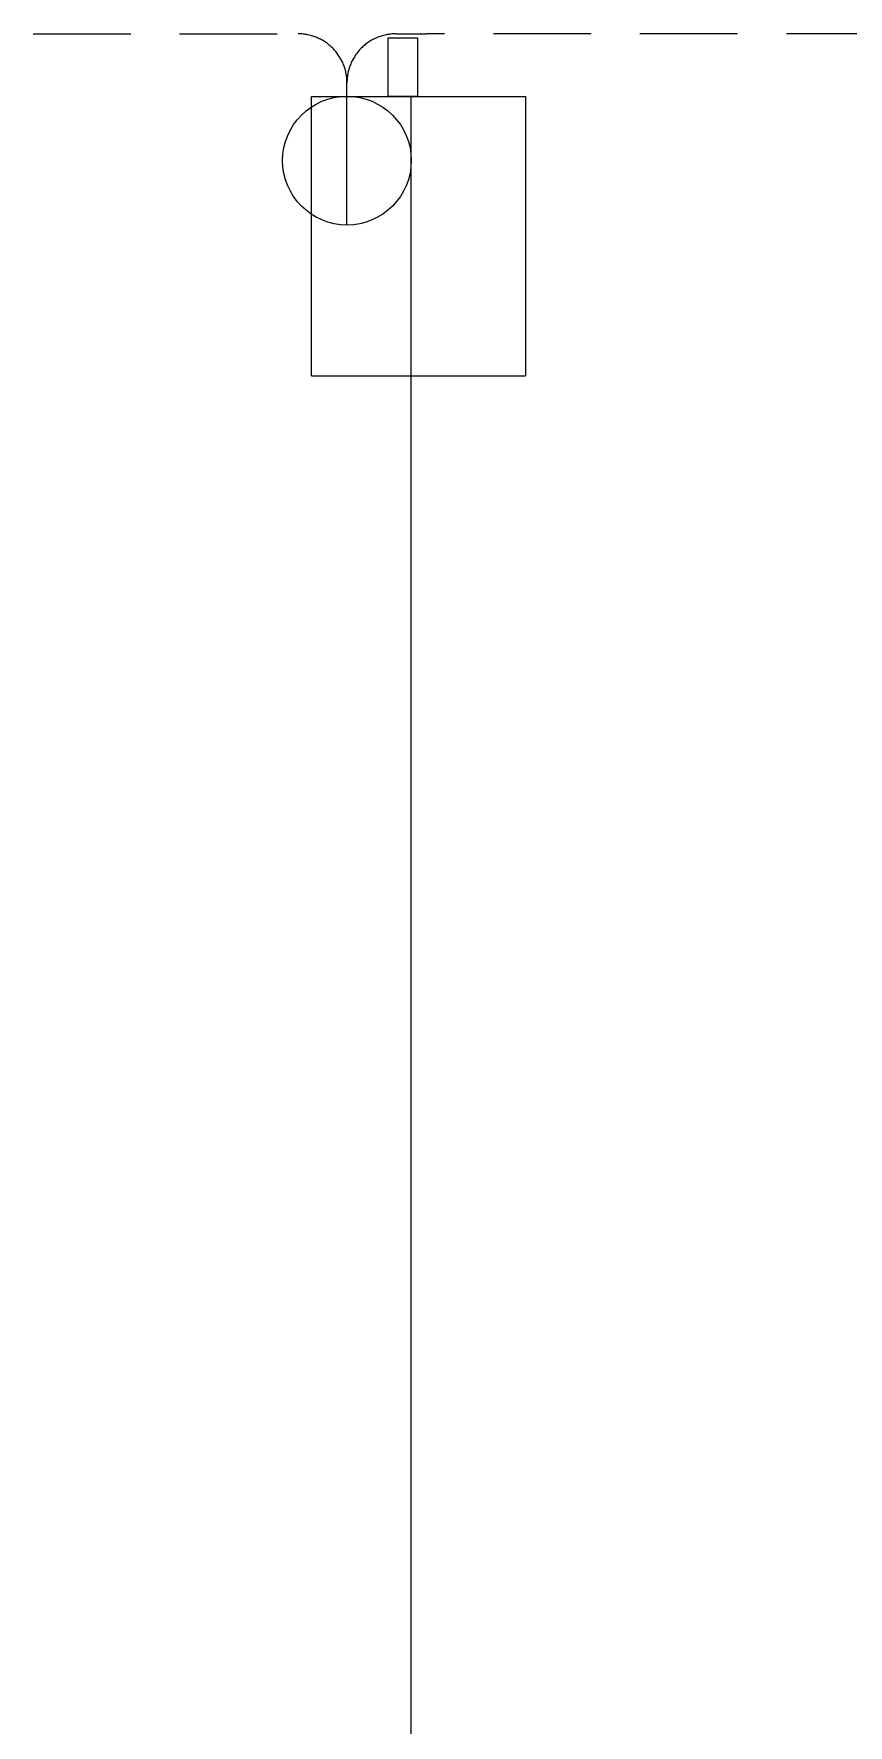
# Model space of a CAD drawing. Extents: x -31682 to -12847, y -2484 to 19259.
# Drawn here: x -22235 to -21401, y 1536 to 3268 of the extents above; entities that cross this region are included whole.
import ezdxf

# ---------------------------------------------------------------- set-up
doc = ezdxf.new("R2010")
doc.units = 0
doc.header["$LTSCALE"] = 5
doc.header["$MEASUREMENT"] = 0
doc.linetypes.add('HIDDEN', pattern=[0.375, 0.25, -0.125])
doc.layers.get('Defpoints').update_dxf_attribs({"color": 6, "linetype": 'CONTINUOUS'})
doc.layers.add('ArqElet', color=11, linetype='CONTINUOUS', lineweight=5)

msp = doc.modelspace()

# ---------------------------------------------------------------- linework, layer by layer
at = {"layer": 'ArqElet'}
for p, q in [((-21871.8, 3203.9), (-21871.8, 3263.9)), ((-21871.8, 3263.9), (-21841.8, 3263.9)), ((-21841.8, 3263.9), (-21841.8, 3203.9)), ((-21950.3, 3203.9), (-21848.3, 3203.9)), ((-21950.3, 2917.9), (-21950.3, 3203.9)), ((-21841.8, 3203.9), (-21871.8, 3203.9)), ((-21848.3, 2917.9), (-21848.3, 3203.9)), ((-21848.3, 3203.9), (-21731.3, 3203.9)), ((-21848.3, 2917.9), (-21848.3, 3203.9)), ((-21731.3, 3203.9), (-21731.3, 2917.9)), ((-21950.3, 2917.9), (-21848.3, 2917.9)), ((-21848.3, 2917.9), (-21731.3, 2917.9)), ((-21848.3, 825.6), (-21848.3, 2917.9)), ((-21848.3, 825.6), (-21848.3, 2917.9))]:
    msp.add_line(p, q, dxfattribs=at)
at = {"layer": 'Defpoints', "color": 4, "linetype": 'HIDDEN', "ltscale": 80}
for p, q in [((-23885.5, 3267.9), (-21964.1, 3267.9)), ((-20164.1, 3267.9), (-21832.4, 3267.9))]:
    msp.add_line(p, q, dxfattribs=at)
at = {"layer": 'Defpoints'}
for p, q in [((-21864.1, 3267.9), (-21832.4, 3267.9)), ((-21864.1, 3267.9), (-21832.4, 3267.9)), ((-21914.1, 3203.9), (-21914.1, 3217.9)), ((-21914.1, 3072.2), (-21914.1, 3203.9))]:
    msp.add_line(p, q, dxfattribs=at)
msp.add_circle((-21914.1, 3138.1), 65.9, dxfattribs=at)
at = {"layer": 'Defpoints', "color": 4, "linetype": 'HIDDEN', "ltscale": 80}
for centre, start, end in [((-21964.1, 3217.9), 0, 90), ((-21864.1, 3217.9), 90, 180)]:
    msp.add_arc(centre, 50, start, end, dxfattribs=at)

doc.saveas('drawing.dxf')
